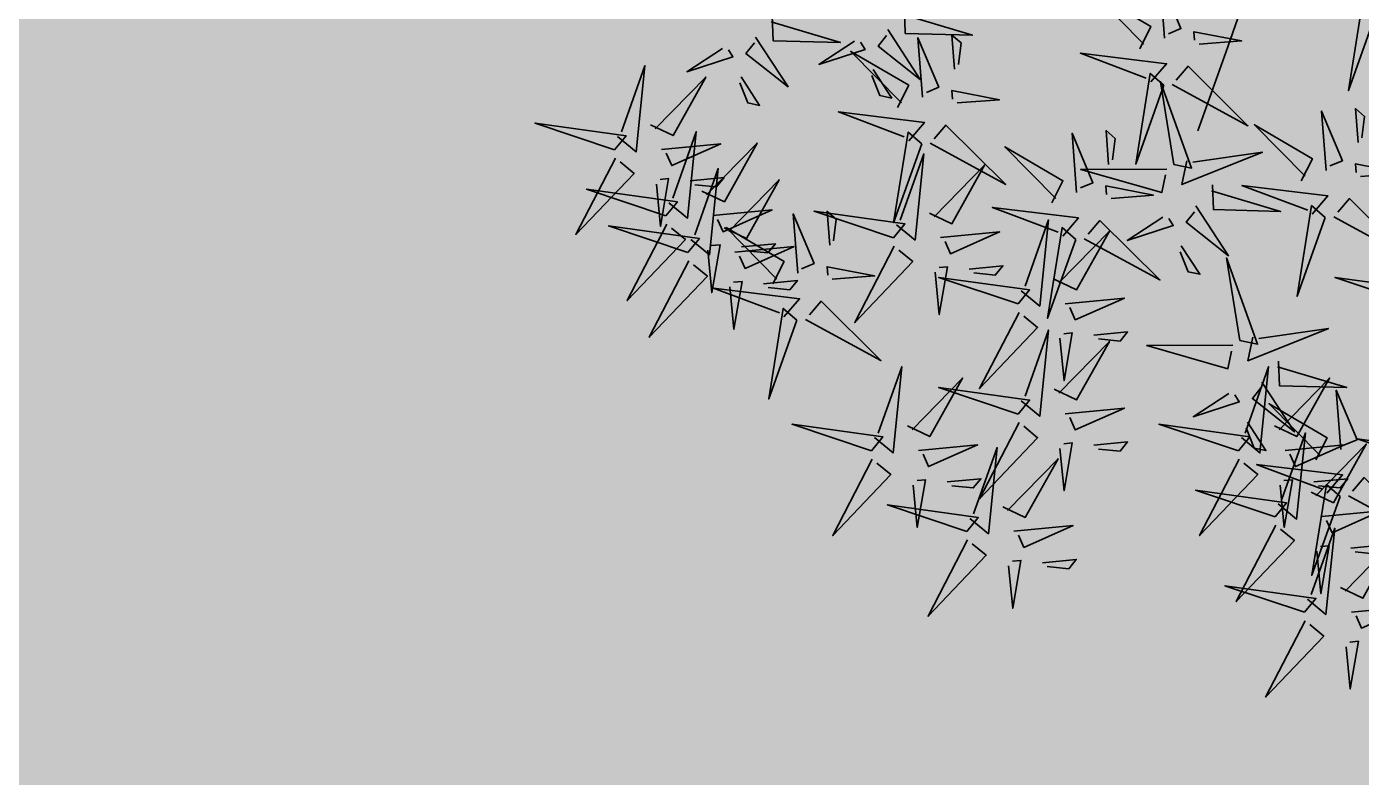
# Model space of a CAD drawing. Header units: millimetres. Extents: x -620 to 17580, y -3355 to 14690.
# Drawn here: x 13489 to 14139, y 7633 to 7998 of the extents above; entities that cross this region are included whole.
import ezdxf

# ---------------------------------------------------------------- set-up
doc = ezdxf.new("R2010")
doc.units = ezdxf.units.MM
doc.header["$LTSCALE"] = 150
doc.layers.add('ad-Landscape', color=7, linetype='Continuous', lineweight=35, true_color=0x007f00)
doc.layers.add('ad-Landscape 2', color=7, linetype='Continuous', lineweight=35, true_color=0x264c00)
doc.layers.add('ad-Verandah', color=7, linetype='Continuous', true_color=0xa57c52)

# ---------------------------------------------------------------- blocks, each defined once
blk = doc.blocks.new('bamboo')
at = {"layer": 'ad-Landscape 2'}
for p, q in [((390, 162.3), (546.4, 218.1)), ((32.3, 39.5), (390, 162.3))]:
    blk.add_line(p, q, dxfattribs=at)
for points in [[(581.6, 1302), (532.2, 1449.6), (555.7, 1280.7), (581.6, 1302)], [(597.3, 1300.4), (739.2, 1374), (625.7, 1265.9), (604.4, 1291.8)], [(704.4, 1206.5), (655.1, 1354.1), (678.6, 1185.2), (704.4, 1206.5)], [(557.2, 1296.4), (585.7, 1261.9), (425.4, 1245.7), (548.6, 1289.3)], [(772.7, 1165.6), (723.3, 1313.2), (746.9, 1144.3), (772.7, 1165.6)], [(720.2, 1205), (862.1, 1278.5), (748.6, 1170.5), (727.3, 1196.4)], [(535.5, 1235), (555.3, 1193.4), (446.4, 1132.5), (542.6, 1226.4)], [(645.6, 1224.3), (724.2, 1216.7), (635.4, 1201.5), (637, 1217.2)], [(788.4, 1164.1), (930.3, 1237.6), (816.9, 1129.6), (795.5, 1155.5)], [(680.1, 1200.9), (708.6, 1166.4), (548.3, 1150.2), (671.5, 1193.8)], [(581.2, 1214.7), (570.7, 1104.6), (611.1, 1195.9), (588.3, 1206.1)], [(393.3, 1101.5), (436.5, 1167.6), (408.8, 1082), (395.6, 1090.6)], [(748.4, 1160), (776.8, 1125.5), (616.6, 1109.3), (739.8, 1152.9)], [(639.6, 1161.5), (633.5, 1098.6), (650.8, 1112.8), (646.7, 1152.8)], [(658.4, 1139.6), (678.2, 1098), (569.2, 1037.1), (665.5, 1130.9)], [(704, 1119.3), (693.5, 1009.2), (734, 1100.5), (711.2, 1110.6)], [(768.4, 1128.9), (847.1, 1121.3), (758.3, 1106.1), (759.8, 1121.8)], [(892.5, 987.3), (858.6, 958.2), (839.1, 1118), (885.2, 995.8)], [(726.6, 1098.6), (746.5, 1057), (637.5, 996.2), (733.8, 1090)], [(830.7, 1007.8), (789.5, 987.1), (726.4, 1094.8), (822.2, 1000.5)], [(446.2, 1067), (499.2, 1032.5), (494.6, 1054.4), (457.2, 1069.3)], [(772.3, 1078.4), (761.8, 968.3), (802.3, 1059.6), (779.4, 1069.7)], [(836.7, 1088), (915.3, 1080.4), (826.6, 1065.2), (828.1, 1080.9)], [(372, 1040), (464.6, 979.6), (402.5, 1057.8), (382.9, 1042.3)], [(762.4, 1066), (756.4, 1003.1), (773.6, 1017.3), (769.5, 1057.4)], [(830.7, 1025.1), (824.7, 962.2), (841.9, 976.4), (837.8, 1016.5)], [(332.8, 1008.9), (378.9, 1007.2), (382.3, 882.5), (343.8, 1011.2)], [(898.5, 963.1), (1045.1, 1015.5), (876.7, 988.5), (898.5, 963.1)], [(811.3, 961.7), (701, 970), (793.1, 931.4), (802.8, 954.4)], [(1141.3, 824.7), (1092, 972.3), (1115.5, 803.4), (1141.3, 824.7)], [(897.3, 947.3), (973.8, 807), (863.4, 918.2), (888.9, 940.1)], [(379.6, 856.1), (422.9, 922.2), (395.2, 836.5), (381.9, 845.1)], [(745.4, 783.8), (696, 931.4), (719.6, 762.5), (745.4, 783.8)], [(759.2, 902.3), (696.2, 907), (710.8, 890.1), (750.8, 895)], [(822.2, 897.5), (816.2, 818.8), (799.2, 907.2), (815, 906)], [(1157.1, 823.2), (1299, 896.7), (1185.5, 788.7), (1164.2, 814.6)], [(564.8, 755.5), (530.9, 726.4), (511.4, 886.2), (557.5, 764)], [(503, 776), (461.8, 755.3), (398.7, 863), (494.5, 768.7)], [(761.1, 782.3), (903, 855.8), (789.6, 747.8), (768.2, 773.7)], [(432.6, 821.6), (485.5, 787.1), (480.9, 808.9), (443.5, 823.9)], [(1117, 819.1), (1145.4, 784.6), (985.2, 768.4), (1108.4, 812)], [(358.3, 794.5), (451, 734.2), (388.8, 812.4), (369.3, 796.8)], [(1291.5, 647.4), (1242.1, 795), (1265.7, 626.1), (1291.5, 647.4)], [(570.9, 731.3), (717.4, 783.7), (549, 756.7), (570.9, 731.3)], [(721.1, 778.2), (749.5, 743.7), (589.3, 727.5), (712.5, 771.1)], [(319.2, 763.5), (365.2, 761.8), (368.6, 637), (330.1, 765.8)], [(1095.3, 757.7), (1115.1, 716.2), (1006.1, 655.3), (1102.4, 749.1)], [(1205.3, 747.1), (1283.9, 739.5), (1195.2, 724.3), (1196.7, 740)], [(483.6, 729.9), (373.4, 738.2), (465.5, 699.6), (475.2, 722.6)], [(1140.9, 737.5), (1130.4, 627.4), (1170.9, 718.7), (1148, 728.8)], [(1307.2, 645.9), (1449.1, 719.5), (1335.7, 611.4), (1314.3, 637.3)], [(569.7, 715.5), (646.1, 575.2), (535.8, 686.4), (561.2, 708.3)], [(699.3, 716.8), (719.2, 675.2), (610.2, 614.4), (706.4, 708.2)], [(745, 696.6), (734.5, 586.5), (774.9, 677.8), (752.1, 687.9)], [(809.4, 706.2), (888, 698.6), (799.3, 683.4), (800.8, 699.1)], [(868.3, 552), (818.9, 699.6), (842.4, 530.7), (868.3, 552)], [(1073.1, 552), (1023.7, 699.6), (1047.2, 530.7), (1073.1, 552)], [(431.6, 670.5), (368.6, 675.2), (383.1, 658.2), (423.1, 663.2)], [(494.6, 665.7), (488.6, 587), (471.6, 675.4), (487.3, 674.2)], [(1199.3, 684.2), (1193.3, 621.3), (1210.5, 635.5), (1206.4, 675.6)], [(803.4, 643.3), (797.4, 580.4), (814.6, 594.6), (810.5, 634.7)], [(884, 550.5), (1025.9, 624), (912.4, 516), (891.1, 541.8)], [(1088.8, 550.5), (1230.7, 624), (1117.2, 516), (1095.9, 541.8)], [(1267.2, 641.9), (1295.6, 607.4), (1135.4, 591.1), (1258.6, 634.8)], [(742.3, 469.2), (708.4, 440), (688.9, 599.9), (735, 477.6)], [(680.5, 489.6), (639.3, 469), (576.2, 576.7), (672, 482.3)], [(1245.4, 580.5), (1265.3, 538.9), (1156.3, 478), (1252.6, 571.9)], [(843.9, 546.4), (872.4, 511.9), (712.1, 495.7), (835.3, 539.3)], [(1048.7, 546.4), (1077.2, 511.9), (916.9, 495.7), (1040.1, 539.3)], [(1291.1, 560.2), (1280.6, 450.1), (1321.1, 541.4), (1298.2, 551.6)], [(1355.5, 569.8), (1434.1, 562.2), (1345.4, 547), (1346.9, 562.7)], [(748.4, 444.9), (894.9, 497.3), (726.5, 470.3), (748.4, 444.9)], [(1349.5, 506.9), (1343.5, 444), (1360.7, 458.2), (1356.6, 498.3)], [(822.2, 485), (842, 443.4), (733.1, 382.6), (829.3, 476.4)], [(932.3, 474.4), (1010.9, 466.8), (922.2, 451.6), (923.7, 467.3)], [(1027, 485), (1046.8, 443.4), (937.9, 382.6), (1034.1, 476.4)], [(1137.1, 474.4), (1215.7, 466.8), (1126.9, 451.6), (1128.4, 467.3)], [(661.1, 443.6), (550.9, 451.8), (643, 413.2), (652.6, 436.3)], [(867.9, 464.7), (857.4, 354.7), (897.8, 446), (875, 456.1)], [(1072.7, 464.7), (1062.1, 354.7), (1102.6, 446), (1079.8, 456.1)], [(455.6, 305.5), (421.7, 276.4), (402.2, 436.3), (448.3, 314)], [(617.5, 275.9), (618.2, 435.7), (661.3, 285.1), (628.5, 278.2)], [(747.2, 429.2), (823.6, 288.8), (713.3, 400), (738.7, 421.9)], [(393.8, 326), (352.6, 305.3), (289.5, 413), (385.3, 318.7)], [(926.3, 411.5), (920.3, 348.6), (937.5, 362.8), (933.4, 402.9)], [(1131.1, 411.5), (1125, 348.6), (1142.3, 362.8), (1138.2, 402.9)], [(609.1, 384.1), (546.1, 388.8), (560.6, 371.9), (600.6, 376.8)], [(672.1, 379.4), (666.1, 300.6), (649, 389), (664.8, 387.8)], [(707.3, 283.4), (750.5, 349.5), (722.8, 263.8), (709.6, 272.4)], [(461.7, 281.3), (608.2, 333.7), (439.8, 306.7), (461.7, 281.3)], [(945.2, 153.2), (945.8, 313), (988.9, 162.4), (956.1, 155.5)], [(374.4, 279.9), (264.1, 288.2), (356.3, 249.6), (365.9, 272.6)], [(608.9, 262.7), (455.2, 287.4), (615.8, 229.9), (608.9, 262.7)], [(1141.3, 142.9), (1092, 290.5), (1115.5, 121.6), (1141.3, 142.9)], [(460.4, 265.6), (536.9, 125.2), (426.5, 236.4), (452, 258.3)], [(760.2, 248.9), (813.2, 214.4), (808.6, 236.2), (771.2, 251.2)], [(385.4, 215.7), (379.4, 137), (362.3, 225.4), (378.1, 224.2)], [(602.5, 238.5), (646.3, 247.7), (586.3, 98.2), (604.8, 227.6)], [(686, 221.8), (778.6, 161.5), (716.5, 239.7), (696.9, 224.1)], [(1035, 160.6), (1078.2, 226.8), (1050.5, 141.1), (1037.3, 149.7)], [(1157.1, 141.4), (1299, 214.9), (1185.5, 106.9), (1164.2, 132.8)], [(1264.2, 74.7), (1214.8, 222.3), (1238.4, 53.4), (1264.2, 74.7)], [(646.8, 190.8), (692.9, 189.1), (696.3, 64.3), (657.8, 193.1)], [(936.5, 139.9), (782.9, 164.7), (943.4, 107.2), (936.5, 139.9)], [(1441.7, 20.2), (1392.3, 167.8), (1415.9, -1.1), (1441.7, 20.2)], [(701.3, 5.5), (667.4, -23.6), (647.9, 136.3), (694, 14)], [(930.2, 115.8), (973.9, 125), (914, -24.5), (932.5, 104.9)], [(1117, 137.3), (1145.4, 102.8), (985.2, 86.6), (1108.4, 130.2)], [(1087.9, 126.1), (1140.9, 91.6), (1136.3, 113.5), (1098.9, 128.4)], [(1279.9, 73.2), (1421.8, 146.8), (1308.4, 38.7), (1287, 64.6)], [(639.5, 26), (598.3, 5.3), (535.3, 113), (631, 18.7)], [(1013.6, 99.1), (1106.3, 38.8), (1044.2, 116.9), (1024.6, 101.4)], [(1220.1, -21.7), (1186.2, -50.9), (1166.7, 109), (1212.8, -13.3)], [(1095.3, 76), (1115.1, 34.4), (1006.1, -26.5), (1102.4, 67.3)], [(1158.3, -1.3), (1117.1, -21.9), (1054.1, 85.8), (1149.8, -8.5)], [(1457.4, 18.7), (1599.3, 92.2), (1485.9, -15.8), (1464.5, 10)], [(974.5, 68.1), (1020.5, 66.3), (1023.9, -58.4), (985.4, 70.4)], [(1239.9, 69.2), (1268.3, 34.7), (1108.1, 18.4), (1231.3, 62.1)], [(1140.9, 55.7), (1130.4, -54.4), (1170.9, 36.9), (1148, 47)], [(1205.3, 65.3), (1283.9, 57.7), (1195.2, 42.5), (1196.7, 58.2)], [(707.4, -18.7), (854, 33.7), (685.6, 6.7), (707.4, -18.7)], [(1218.1, 7.8), (1238, -33.8), (1129, -94.7), (1225.2, -0.8)], [(1199.3, 2.4), (1193.3, -60.5), (1210.5, -46.3), (1206.4, -6.2)], [(1226.2, -46), (1372.8, 6.4), (1204.4, -20.6), (1226.2, -46)], [(1417.4, 14.6), (1445.8, -19.9), (1285.6, -36.1), (1408.7, 7.5)], [(620.2, -20.1), (509.9, -11.8), (602, -50.4), (611.7, -27.3)], [(1263.8, -12.5), (1253.3, -122.6), (1293.7, -31.3), (1270.9, -21.1)], [(1328.2, -2.9), (1406.8, -10.5), (1318.1, -25.7), (1319.6, -10)], [(706.2, -34.4), (782.6, -174.8), (672.3, -63.6), (697.7, -41.7)], [(868.3, -184.3), (818.9, -36.7), (842.4, -205.6), (868.3, -184.3)], [(1139, -47.3), (1028.7, -39.1), (1120.8, -77.6), (1130.5, -54.6)], [(1395.6, -46.8), (1415.5, -88.4), (1306.5, -149.2), (1402.7, -55.4)], [(325.1, -114.1), (471.7, -61.8), (303.3, -88.7), (325.1, -114.1)], [(1225, -61.7), (1301.4, -202.1), (1191.1, -90.8), (1216.5, -69)], [(1322.2, -65.8), (1316.2, -128.7), (1333.4, -114.5), (1329.3, -74.4)], [(1441.3, -67.1), (1430.8, -177.1), (1471.2, -85.8), (1448.4, -75.7)], [(1505.7, -57.4), (1584.3, -65), (1495.6, -80.2), (1497.1, -64.5)], [(568.1, -79.5), (505.1, -74.8), (519.6, -91.7), (559.6, -86.8)], [(631.1, -84.2), (625.1, -163), (608.1, -74.6), (623.8, -75.8)], [(1168.6, -225.3), (1119.3, -77.6), (1142.8, -246.6), (1168.6, -225.3)]]:
    blk.add_lwpolyline(points, dxfattribs=at)
blk = doc.blocks.new('zw$3055')
at = {"transparency": 33554559}
h = blk.add_hatch(color=256, dxfattribs=at)
h.dxf.hatch_style = 1
h.set_gradient(color1=(153, 204, 0), color2=(63, 127, 0), tint=1, name='INVSPHERICAL')
h.paths.add_polyline_path([(12120, -8875), (14550, -8875), (14550, -4975), (12120, -4975)])
h = blk.add_hatch(dxfattribs=at)
h.set_pattern_fill('GRASS', color=74)
h.set_pattern_definition([(90, (-1084315.541, 661200.024), (-17.96051224, 17.96051224), [4.7625, -31.1585245]), (45, (-1084315.54, 661200.024), (-17.96051224, 17.96051224), [4.7625, -20.6375]), (135, (-1084315.54, 661200.024), (-17.96051224, -17.96051224), [4.7625, -20.6375])])
h.paths.add_polyline_path([(12120, -8875), (14550, -8875), (14550, -4975), (12120, -4975)])
at = {"layer": 'ad-Landscape', "linetype": 'Continuous', "xscale": -0.2620739326953545, "yscale": 0.2620739326953545, "zscale": 0.2620739326953535, "rotation": 90}
blk.add_blockref('bamboo', (14116.59, -5529.23), dxfattribs=at)

msp = doc.modelspace()

# ---------------------------------------------------------------- block references
at = {"layer": 'ad-Verandah'}
msp.add_blockref('zw$3055', (0, 13620), dxfattribs=at)

doc.saveas('drawing.dxf')
